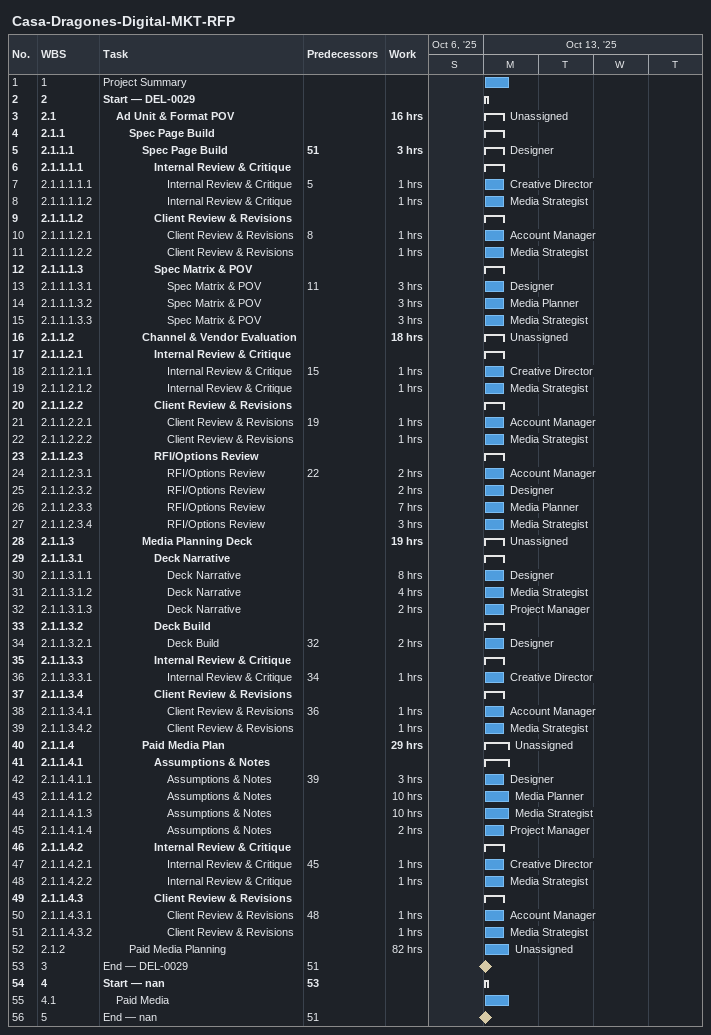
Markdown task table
Casa-Dragones-Digital-MKT-RFP

| ID | WBS | Task | Start | Finish | Predecessors | Resources | Work (h) |
|---|---|---|---|---|---|---|---|
| 1 | 1 | Project Summary | 2025-10-13 | 2025-10-13 |  |  |  |
| 2 | 2 | **Start — DEL-0029** | 2025-10-13 | 2025-10-13 |  |  |  |
| 3 | 2.1 | **Ad Unit & Format POV** | 2025-10-13 | 2025-10-13 |  | Unassigned | 16 |
| 4 | 2.1.1 | **Spec Page Build** | 2025-10-13 | 2025-10-13 |  |  |  |
| 5 | 2.1.1.1 | **Spec Page Build** | 2025-10-13 | 2025-10-13 | 51 | Designer | 3 |
| 6 | 2.1.1.1.1 | **Internal Review & Critique** | 2025-10-13 | 2025-10-13 |  |  |  |
| 7 | 2.1.1.1.1.1 | Internal Review & Critique | 2025-10-13 | 2025-10-13 | 5 | Creative Director | 1 |
| 8 | 2.1.1.1.1.2 | Internal Review & Critique | 2025-10-13 | 2025-10-13 |  | Media Strategist | 1 |
| 9 | 2.1.1.1.2 | **Client Review & Revisions** | 2025-10-13 | 2025-10-13 |  |  |  |
| 10 | 2.1.1.1.2.1 | Client Review & Revisions | 2025-10-13 | 2025-10-13 | 8 | Account Manager | 1 |
| 11 | 2.1.1.1.2.2 | Client Review & Revisions | 2025-10-13 | 2025-10-13 |  | Media Strategist | 1 |
| 12 | 2.1.1.1.3 | **Spec Matrix & POV** | 2025-10-13 | 2025-10-13 |  |  |  |
| 13 | 2.1.1.1.3.1 | Spec Matrix & POV | 2025-10-13 | 2025-10-13 | 11 | Designer | 3 |
| 14 | 2.1.1.1.3.2 | Spec Matrix & POV | 2025-10-13 | 2025-10-13 |  | Media Planner | 3 |
| 15 | 2.1.1.1.3.3 | Spec Matrix & POV | 2025-10-13 | 2025-10-13 |  | Media Strategist | 3 |
| 16 | 2.1.1.2 | **Channel & Vendor Evaluation** | 2025-10-13 | 2025-10-13 |  | Unassigned | 18 |
| 17 | 2.1.1.2.1 | **Internal Review & Critique** | 2025-10-13 | 2025-10-13 |  |  |  |
| 18 | 2.1.1.2.1.1 | Internal Review & Critique | 2025-10-13 | 2025-10-13 | 15 | Creative Director | 1 |
| 19 | 2.1.1.2.1.2 | Internal Review & Critique | 2025-10-13 | 2025-10-13 |  | Media Strategist | 1 |
| 20 | 2.1.1.2.2 | **Client Review & Revisions** | 2025-10-13 | 2025-10-13 |  |  |  |
| 21 | 2.1.1.2.2.1 | Client Review & Revisions | 2025-10-13 | 2025-10-13 | 19 | Account Manager | 1 |
| 22 | 2.1.1.2.2.2 | Client Review & Revisions | 2025-10-13 | 2025-10-13 |  | Media Strategist | 1 |
| 23 | 2.1.1.2.3 | **RFI/Options Review** | 2025-10-13 | 2025-10-13 |  |  |  |
| 24 | 2.1.1.2.3.1 | RFI/Options Review | 2025-10-13 | 2025-10-13 | 22 | Account Manager | 2 |
| 25 | 2.1.1.2.3.2 | RFI/Options Review | 2025-10-13 | 2025-10-13 |  | Designer | 2 |
| 26 | 2.1.1.2.3.3 | RFI/Options Review | 2025-10-13 | 2025-10-13 |  | Media Planner | 7 |
| 27 | 2.1.1.2.3.4 | RFI/Options Review | 2025-10-13 | 2025-10-13 |  | Media Strategist | 3 |
| 28 | 2.1.1.3 | **Media Planning Deck** | 2025-10-13 | 2025-10-13 |  | Unassigned | 19 |
| 29 | 2.1.1.3.1 | **Deck Narrative** | 2025-10-13 | 2025-10-13 |  |  |  |
| 30 | 2.1.1.3.1.1 | Deck Narrative | 2025-10-13 | 2025-10-13 |  | Designer | 8 |
| 31 | 2.1.1.3.1.2 | Deck Narrative | 2025-10-13 | 2025-10-13 |  | Media Strategist | 4 |
| 32 | 2.1.1.3.1.3 | Deck Narrative | 2025-10-13 | 2025-10-13 |  | Project Manager | 2 |
| 33 | 2.1.1.3.2 | **Deck Build** | 2025-10-13 | 2025-10-13 |  |  |  |
| 34 | 2.1.1.3.2.1 | Deck Build | 2025-10-13 | 2025-10-13 | 32 | Designer | 2 |
| 35 | 2.1.1.3.3 | **Internal Review & Critique** | 2025-10-13 | 2025-10-13 |  |  |  |
| 36 | 2.1.1.3.3.1 | Internal Review & Critique | 2025-10-13 | 2025-10-13 | 34 | Creative Director | 1 |
| 37 | 2.1.1.3.4 | **Client Review & Revisions** | 2025-10-13 | 2025-10-13 |  |  |  |
| 38 | 2.1.1.3.4.1 | Client Review & Revisions | 2025-10-13 | 2025-10-13 | 36 | Account Manager | 1 |
| 39 | 2.1.1.3.4.2 | Client Review & Revisions | 2025-10-13 | 2025-10-13 |  | Media Strategist | 1 |
| 40 | 2.1.1.4 | **Paid Media Plan** | 2025-10-13 | 2025-10-13 |  | Unassigned | 29 |
| 41 | 2.1.1.4.1 | **Assumptions & Notes** | 2025-10-13 | 2025-10-13 |  |  |  |
| 42 | 2.1.1.4.1.1 | Assumptions & Notes | 2025-10-13 | 2025-10-13 | 39 | Designer | 3 |
| 43 | 2.1.1.4.1.2 | Assumptions & Notes | 2025-10-13 | 2025-10-13 |  | Media Planner | 10 |
| 44 | 2.1.1.4.1.3 | Assumptions & Notes | 2025-10-13 | 2025-10-13 |  | Media Strategist | 10 |
| 45 | 2.1.1.4.1.4 | Assumptions & Notes | 2025-10-13 | 2025-10-13 |  | Project Manager | 2 |
| 46 | 2.1.1.4.2 | **Internal Review & Critique** | 2025-10-13 | 2025-10-13 |  |  |  |
| 47 | 2.1.1.4.2.1 | Internal Review & Critique | 2025-10-13 | 2025-10-13 | 45 | Creative Director | 1 |
| 48 | 2.1.1.4.2.2 | Internal Review & Critique | 2025-10-13 | 2025-10-13 |  | Media Strategist | 1 |
| 49 | 2.1.1.4.3 | **Client Review & Revisions** | 2025-10-13 | 2025-10-13 |  |  |  |
| 50 | 2.1.1.4.3.1 | Client Review & Revisions | 2025-10-13 | 2025-10-13 | 48 | Account Manager | 1 |
| 51 | 2.1.1.4.3.2 | Client Review & Revisions | 2025-10-13 | 2025-10-13 |  | Media Strategist | 1 |
| 52 | 2.1.2 | Paid Media Planning | 2025-10-13 | 2025-10-13 |  | Unassigned | 82 |
| 53 | 3 | End — DEL-0029 (milestone) | 2025-10-13 | 2025-10-13 | 51 |  |  |
| 54 | 4 | **Start — nan** | 2025-10-13 | 2025-10-13 | 53 |  |  |
| 55 | 4.1 | Paid Media | 2025-10-13 | 2025-10-13 |  |  |  |
| 56 | 5 | End — nan (milestone) | 2025-10-13 | 2025-10-13 | 51 |  |  |
